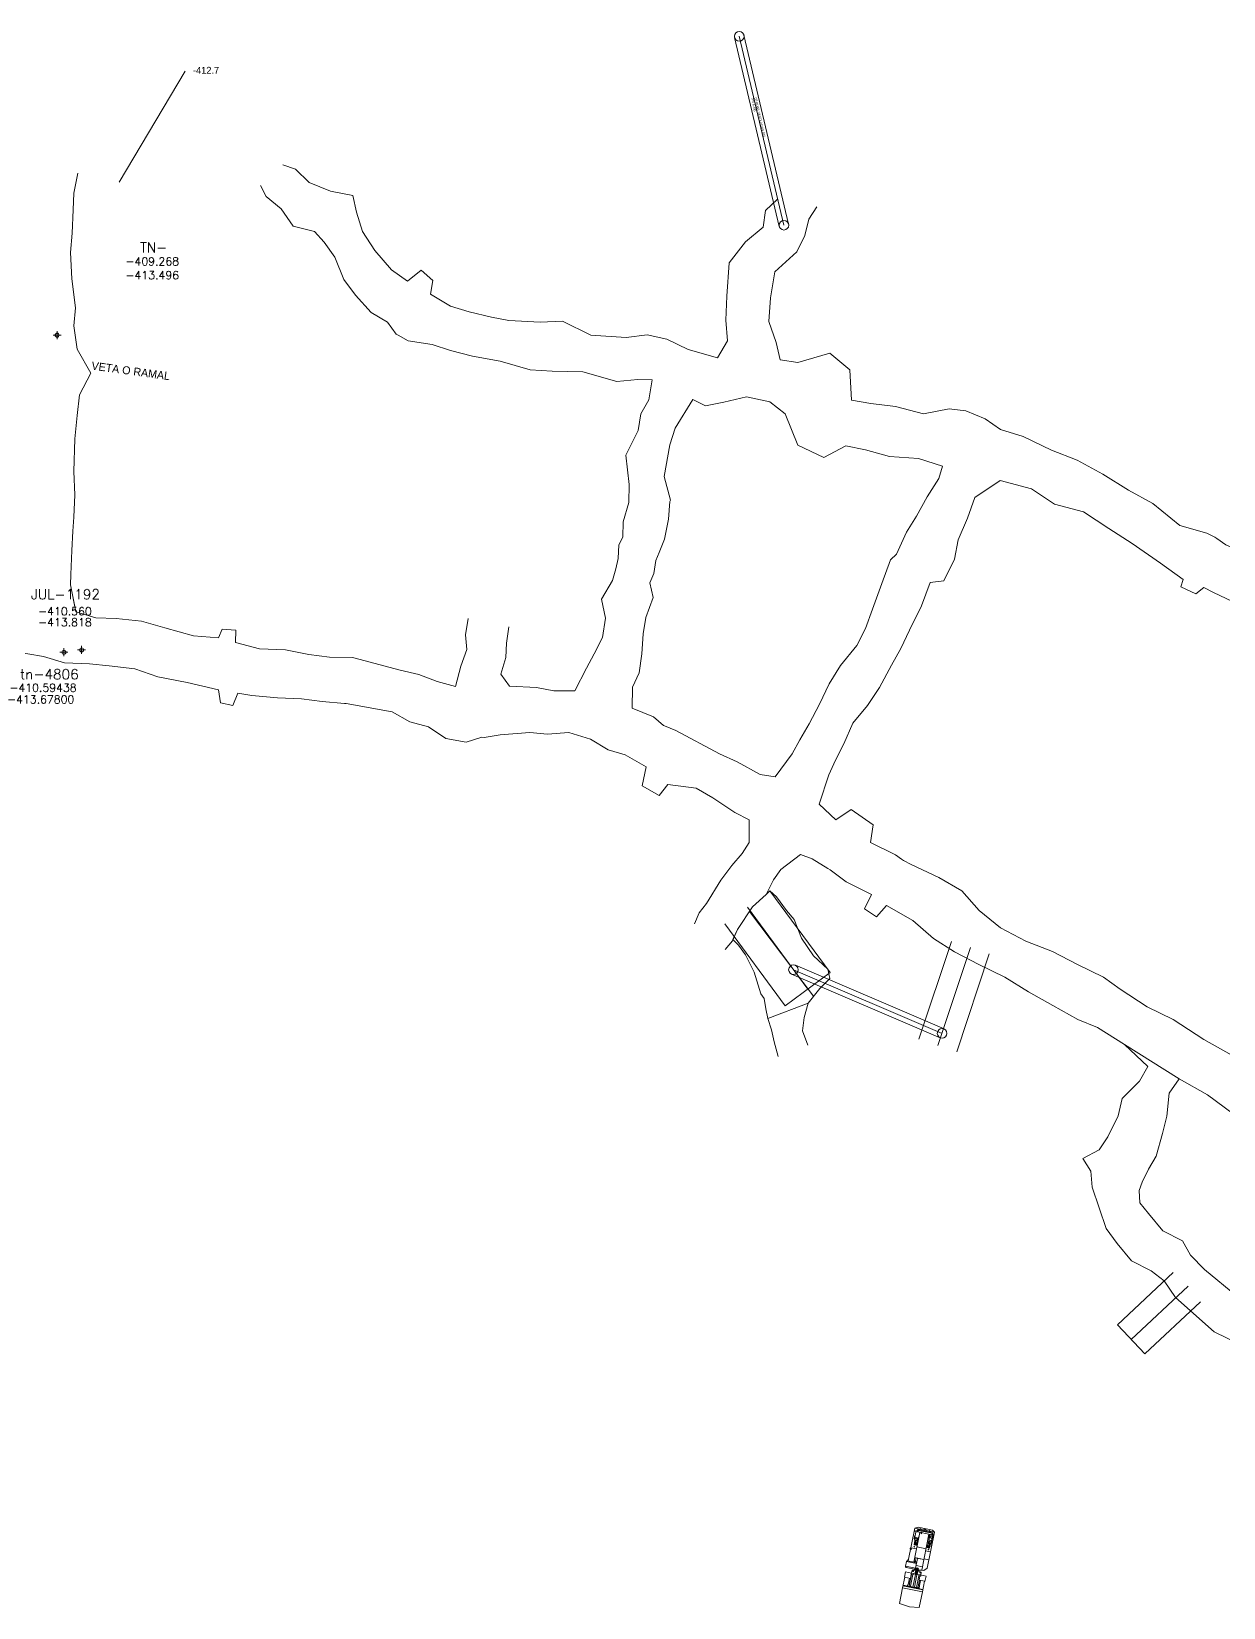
# Model space of a CAD drawing. Extents: x -47776 to 11079, y 0 to 10209.
# Drawn here: x 10465.4 to 10614.3, y 9814.3 to 10011.2 of the extents above; entities that cross this region are included whole.
import ezdxf
from ezdxf.enums import TextEntityAlignment as Align

# ---------------------------------------------------------------- set-up
doc = ezdxf.new("R2010")
doc.units = 0
doc.header["$MEASUREMENT"] = 0
doc.header["$PDMODE"] = 34
doc.header["$PDSIZE"] = 0.5
for name, color, linetype in [('CF-480-7855-EW-SCR', 226, 'Continuous'), ('F-480-7606-W-SCR', 5, 'Continuous'), ('F-480-8194-W-FIC', 4, 'Continuous'), ('Layer 1', 7, 'Continuous'), ('SCOPP-', 5, 'Continuous')]:
    doc.layers.add(name, color=color, linetype=linetype)
doc.styles.add('ROMAND', font='ROMAND.SHX')
doc.styles.add('ROMANS', font='ROMANS.SHX', dxfattribs={"width": 2.5})

# ---------------------------------------------------------------- blocks, each defined once
blk = doc.blocks.new('F2')
at = {"lineweight": 0}
blk.add_point((0, 0), dxfattribs=at)
at = {"lineweight": 0, "style": 'ROMAND'}
for tag, height, p in [('NOMBRE', 1.25, (0.2, 6.62)), ('CIELO', 1, (0.14, 4.62)), ('PISO', 1, (0.14, 3.25))]:
    blk.add_attdef(tag, text='', height=height, dxfattribs=at).set_placement(p, align=Align.CENTER)
at = {"lineweight": 0, "style": 'ROMANS', "flags": 1}
for tag, p in [('LOCALIZACION', (-0.07, -4.93)), ('MINA', (-0.07, -3.26)), ('ESTRUCTURA', (-0.07, -6.62)), ('NIVEL', (-0.07, -8.29)), ('OBRA', (-0.07, -10.12)), ('FECHA', (-0.07, -11.79)), ('ATRAS', (-0.07, -13.48)), ('TOPOGRAFO', (2.67, -15.3))]:
    blk.add_attdef(tag, text='', height=1.25, dxfattribs=at).set_placement(p, align=Align.CENTER)

msp = doc.modelspace()

# ---------------------------------------------------------------- linework, layer by layer
at = {"color": 4, "linetype": 'Continuous', "lineweight": 0, "flags": 128}
msp.add_lwpolyline([(10476.31, 9992.38), (10484.56, 10006.27)], dxfattribs=at)
at = {"color": 6, "linetype": 'Continuous', "lineweight": 0, "elevation": -409.19, "flags": 128}
msp.add_lwpolyline([(10553.01, 9897.76), (10553.7, 9897.04), (10554.58, 9895.83), (10555.66, 9893.65), (10556.52, 9890.94), (10556.93, 9890.37), (10557.14, 9889.07), (10557.38, 9887.88), (10562.43, 9889.81), (10563.87, 9891.64), (10565.12, 9892.86), (10564.88, 9894.05), (10563.07, 9895.71), (10561.58, 9897.93), (10560.66, 9900.23), (10559.7, 9901.38), (10558.47, 9903.08), (10557.65, 9903.85), (10557.17, 9903.38), (10555.47, 9901.82), (10553.6, 9898.98)], close=True, dxfattribs=at)
at = {"color": 3, "linetype": 'Continuous', "lineweight": 0, "flags": 128}
for points in [[(10557.65, 9903.85), (10565.18, 9893.62)], [(10552.01, 9899.7), (10559.54, 9889.47)], [(10580.32, 9897.51), (10576.26, 9885.28)], [(10560.82, 9894.52), (10579.4, 9886.57)], [(10585.06, 9895.94), (10581.01, 9883.71)], [(10560.34, 9893.41), (10578.93, 9885.47)]]:
    msp.add_lwpolyline(points, dxfattribs=at)
at = {"color": 1, "linetype": 'Continuous', "lineweight": 0, "flags": 128}
for points, elevation in [([(10554.83, 9901.77), (10562.36, 9891.55)], -412.85), ([(10582.69, 9896.73), (10578.64, 9884.49)], -450.53), ([(10560.58, 9893.97), (10579.16, 9886.02)], -412.85)]:
    msp.add_lwpolyline(points, dxfattribs=dict(at, elevation=elevation))
at = {"color": 6, "linetype": 'Continuous', "lineweight": 0, "flags": 128}
for points, elevation in [([(10555.09, 9901.25), (10563.1, 9890.65)], -409.19), ([(10608.78, 9880.32), (10601.96, 9884.61)], -411.09)]:
    msp.add_lwpolyline(points, dxfattribs=dict(at, elevation=elevation))
at = {"color": 3, "linetype": 'Continuous', "lineweight": 0, "flags": 128}
for points, elevation in [([(10565.18, 9893.62), (10559.54, 9889.47)], -408.35), ([(10611.44, 9852.47), (10604.5, 9845.95), (10601.08, 9849.59), (10608.03, 9856.12)], -415.01)]:
    msp.add_lwpolyline(points, dxfattribs=dict(at, elevation=elevation))
at = {"color": 1, "linetype": 'Continuous', "lineweight": 0, "flags": 128}
msp.add_lwpolyline([(10602.79, 9847.77), (10609.89, 9854.44)], dxfattribs=at)
at = {"color": 3, "linetype": 'Continuous', "lineweight": 0}
for centre in [(10560.58, 9893.97, -412.85), (10579.16, 9886.02, -412.85)]:
    msp.add_circle(centre, 0.6, dxfattribs=at)
at = {"layer": 'CF-480-7855-EW-SCR', "color": 5, "linetype": 'Continuous', "lineweight": 0}
for points in [[(10471.15, 9993.5, -409.27), (10470.64, 9991.01, -409.47), (10470.56, 9988.92, -409.47), (10470.44, 9986.02, -408.86), (10470.24, 9983.62, -409.06), (10470.4, 9980.32, -408.96), (10470.85, 9976.69, -408.66)], [(10471.15, 9993.5, -412.97), (10470.64, 9991.01, -413.07), (10470.56, 9988.92, -412.97), (10470.44, 9986.02, -413.06), (10470.24, 9983.62, -412.96), (10470.4, 9980.32, -412.96), (10470.85, 9976.69, -413.06)], [(10470.85, 9976.69, -408.66), (10470.67, 9974.42, -408.42), (10471.07, 9971.52, -408.53), (10472.77, 9968.52, -408.13), (10471.37, 9965.82, -407.04), (10471.07, 9963.22, -407.84), (10470.77, 9960.32, -408.84), (10470.67, 9956.22, -409.25), (10470.76, 9953.32, -408.95), (10470.66, 9950.52, -408.95)], [(10470.85, 9976.69, -413.06), (10470.67, 9974.42, -413.12), (10471.07, 9971.52, -413.13), (10472.77, 9968.52, -413.33), (10471.37, 9965.82, -413.24), (10471.07, 9963.22, -413.34), (10470.77, 9960.32, -413.34), (10470.67, 9956.22, -413.35), (10470.76, 9953.32, -413.35), (10470.66, 9950.52, -413.35)], [(10539.64, 9958.28, -410.98), (10540.06, 9954.6, -407.85), (10539.99, 9952.36, -407.33), (10539.31, 9949.94, -407.55), (10539.27, 9948.02, -408.1), (10538.75, 9947.05, -409.1), (10538.69, 9945.35, -409.74), (10538.4, 9944.06, -410.05), (10537.99, 9942.62, -408.88), (10536.58, 9940.29, -409.12), (10537.11, 9937.91, -409.19), (10536.74, 9935.47, -409.3), (10535.68, 9933.43, -409.6), (10534.73, 9931.67, -409.67), (10533.27, 9928.84, -409.61)], [(10539.64, 9958.28, -414.68), (10540.06, 9954.6, -412.95), (10539.99, 9952.36, -413.43), (10539.31, 9949.94, -413.25), (10539.27, 9948.02, -413.4), (10538.75, 9947.05, -413.5), (10538.69, 9945.35, -413.64), (10538.4, 9944.06, -413.75), (10537.99, 9942.62, -413.08), (10536.58, 9940.29, -413.22), (10537.11, 9937.91, -413.39), (10536.74, 9935.47, -413.5), (10535.68, 9933.43, -413.7), (10534.73, 9931.67, -413.67), (10533.27, 9928.84, -413.81)], [(10545.21, 9952.67, -407.83), (10545.14, 9952.48, -407.85), (10544.98, 9950.28, -407.33), (10544.48, 9947.79, -407.55), (10543.79, 9946.13, -408.1), (10543.37, 9945.12, -409.1), (10543.12, 9943.5, -409.74), (10542.63, 9942.3, -410.05), (10543.07, 9940.5, -408.88), (10542.12, 9937.98, -409.12), (10541.82, 9935.95, -409.19), (10541.64, 9933.43, -409.3), (10541.31, 9931.09, -409.6), (10540.45, 9929.29, -409.67), (10540.43, 9926.67, -409.07)], [(10545.21, 9952.67, -412.93), (10545.14, 9952.48, -412.95), (10544.98, 9950.28, -413.43), (10544.48, 9947.79, -413.25), (10543.79, 9946.13, -413.4), (10543.37, 9945.12, -413.5), (10543.12, 9943.5, -413.64), (10542.63, 9942.3, -413.75), (10543.07, 9940.5, -413.08), (10542.12, 9937.98, -413.22), (10541.82, 9935.95, -413.39), (10541.64, 9933.43, -413.5), (10541.31, 9931.09, -413.7), (10540.45, 9929.29, -413.67), (10540.43, 9926.67, -413.67)], [(10470.66, 9950.52, -408.95), (10470.52, 9948.78, -409.23), (10470.42, 9946.38, -409.2), (10470.29, 9943.38, -409.45), (10470.23, 9942.09, -409.43), (10470.91, 9938.71, -409.6)], [(10470.66, 9950.52, -413.35), (10470.52, 9948.78, -413.43), (10470.42, 9946.38, -413.6), (10470.29, 9943.38, -413.55), (10470.23, 9942.09, -413.53), (10470.91, 9938.72, -413.6)], [(10470.9, 9938.71, -409.6), (10473.42, 9937.93, -409.57), (10475.94, 9937.88, -409.62), (10479.12, 9937.53, -409.48), (10482.03, 9936.71, -409.54), (10485.62, 9935.7, -409.62), (10488.72, 9935.46, -409.78), (10489.21, 9936.52, -409.81), (10490.88, 9936.39, -409.81)], [(10470.92, 9938.71, -413.6), (10473.42, 9937.93, -413.57), (10475.94, 9937.88, -413.62), (10479.12, 9937.53, -413.68), (10482.03, 9936.71, -413.64), (10485.62, 9935.7, -413.72), (10488.72, 9935.46, -413.68), (10489.21, 9936.52, -413.61), (10490.88, 9936.39, -413.61)], [(10519.93, 9937.87, -409.34), (10519.62, 9935.83, -409.4), (10519.75, 9933.99, -409.2), (10519.03, 9931.92, -409.08), (10518.37, 9929.37, -409.48)], [(10519.93, 9937.87, -413.54), (10519.62, 9935.83, -413.4), (10519.75, 9933.99, -413.2), (10519.03, 9931.92, -413.08), (10518.37, 9929.37, -413.38)], [(10490.88, 9936.39, -409.81), (10490.88, 9936.39, -409.81), (10490.85, 9934.88, -409.84), (10493.86, 9934.08, -409.43), (10497.09, 9933.95, -409.52), (10500.03, 9933.36, -409.8), (10502.61, 9933.04, -409.6), (10505.44, 9932.97, -409.69), (10505.64, 9932.94, -409.69)], [(10490.88, 9936.39, -413.61), (10490.88, 9936.39, -413.61), (10490.85, 9934.88, -413.74), (10493.86, 9934.08, -413.73), (10497.09, 9933.95, -413.62), (10500.03, 9933.36, -413.5), (10502.61, 9933.04, -413.5), (10505.44, 9932.97, -413.39), (10505.64, 9932.94, -413.39)], [(10525.03, 9936.84, -409.34), (10524.71, 9934.79, -409.4), (10524.65, 9932.99, -409.2), (10524.02, 9930.91, -409.08), (10525.1, 9929.41, -409.16)], [(10525.03, 9936.84, -413.54), (10524.71, 9934.79, -413.4), (10524.65, 9932.99, -413.2), (10524.02, 9930.91, -413.08), (10525.1, 9929.41, -413.46)], [(10456.72, 9934.98, -409.07), (10459.31, 9934.58, -409.19), (10462.93, 9933.76, -408.97), (10466.88, 9933.1, -409.55), (10469.49, 9932.33, -409.6), (10472.61, 9932.19, -409.57), (10475.09, 9931.94, -409.62), (10478.28, 9931.59, -409.48), (10481.16, 9930.57, -409.54), (10484.8, 9929.86, -409.62), (10488.75, 9928.94, -409.78), (10488.98, 9927.34, -409.81), (10490.51, 9927, -409.81)], [(10456.72, 9934.98, -413.37), (10459.31, 9934.58, -413.39), (10462.93, 9933.76, -413.47), (10466.88, 9933.1, -413.55), (10469.49, 9932.33, -413.6), (10472.61, 9932.19, -413.57), (10475.09, 9931.94, -413.62), (10478.28, 9931.59, -413.68), (10481.16, 9930.57, -413.64), (10484.8, 9929.86, -413.72), (10488.75, 9928.94, -413.68), (10488.98, 9927.34, -413.61), (10490.51, 9927, -413.61)], [(10505.64, 9932.94, -409.69), (10511.43, 9931.39, -409.1), (10513.77, 9930.85, -409.39), (10516.05, 9930.01, -409.19), (10518.37, 9929.37, -409.48)], [(10505.64, 9932.94, -413.39), (10511.43, 9931.39, -413.3), (10513.77, 9930.85, -413.39), (10516.05, 9930.01, -413.39), (10518.37, 9929.37, -413.38)], [(10490.51, 9927, -409.81), (10490.51, 9927, -409.81), (10491.15, 9928.55, -409.84), (10492.9, 9928.26, -409.43), (10496.09, 9927.93, -409.52), (10499.11, 9927.84, -409.8), (10501.69, 9927.51, -409.6), (10504.49, 9927.25, -409.69), (10504.69, 9927.22, -409.69)], [(10490.51, 9927, -413.61), (10490.51, 9927, -413.61), (10491.15, 9928.55, -413.74), (10492.9, 9928.26, -413.73), (10496.09, 9927.93, -413.62), (10499.11, 9927.84, -413.5), (10501.69, 9927.51, -413.5), (10504.49, 9927.25, -413.39), (10504.69, 9927.22, -413.39)], [(10525.1, 9929.41, -409.16), (10528.48, 9929.25, -409.37), (10530.65, 9928.83, -410), (10533.27, 9928.84, -409.61)], [(10525.1, 9929.41, -413.46), (10528.48, 9929.25, -414.07), (10530.65, 9928.83, -414), (10533.27, 9928.84, -413.81)], [(10504.69, 9927.22, -409.69), (10510.44, 9926.19, -409.1), (10512.65, 9924.95, -409.39), (10514.97, 9924.31, -409.19), (10517.14, 9922.88, -409.48), (10519.7, 9922.4, -408.77), (10521.65, 9923.04, -408.96), (10521.95, 9922.99, -408.96), (10523.94, 9923.32, -409.16)], [(10504.69, 9927.22, -413.39), (10510.44, 9926.19, -413.3), (10512.65, 9924.95, -413.39), (10514.97, 9924.31, -413.39), (10517.14, 9922.88, -413.38), (10519.7, 9922.4, -413.47), (10521.65, 9923.04, -413.36), (10521.95, 9922.99, -413.36), (10523.94, 9923.32, -413.46)], [(10540.43, 9926.67, -409.07), (10543.1, 9925.57, -409.67), (10544.35, 9924.48, -409.53), (10544.45, 9924.46, -409.52), (10545.87, 9923.85, -409.98)], [(10540.43, 9926.67, -413.67), (10543.1, 9925.57, -413.57), (10544.35, 9924.48, -413.53), (10544.45, 9924.46, -413.52), (10545.87, 9923.85, -413.48)], [(10523.94, 9923.32, -409.16), (10527.65, 9923.61, -409.37), (10529.84, 9923.39, -410), (10532.5, 9923.6, -409.61), (10535.21, 9922.8, -409.62), (10537.44, 9921.46, -409.54), (10539.57, 9920.84, -409.07), (10542.17, 9919.34, -409.67), (10541.69, 9916.96, -409.53), (10543.82, 9915.76, -409.52), (10544.88, 9917.12, -409.98)], [(10523.94, 9923.32, -413.46), (10527.65, 9923.61, -414.07), (10529.84, 9923.39, -414), (10532.5, 9923.6, -413.81), (10535.21, 9922.8, -413.72), (10537.44, 9921.46, -413.64), (10539.57, 9920.84, -413.67), (10542.17, 9919.34, -413.57), (10541.69, 9916.96, -413.53), (10543.82, 9915.76, -413.52), (10544.88, 9917.12, -413.48)], [(10545.87, 9923.85, -409.98), (10551.32, 9920.95, -409.38), (10553.54, 9919.95, -409.42), (10556.44, 9918.36, -409.33), (10558.29, 9918.09, -409.01)], [(10545.87, 9923.85, -413.48), (10551.32, 9920.95, -413.78), (10553.54, 9919.95, -413.42), (10556.44, 9918.36, -413.33), (10558.29, 9918.09, -413.71)], [(10544.88, 9917.12, -409.98), (10548.42, 9916.64, -409.38), (10550.52, 9915.46, -409.42), (10553.26, 9913.62, -409.33), (10555.03, 9912.7, -409.01)], [(10544.88, 9917.12, -413.48), (10548.42, 9916.64, -413.78), (10550.52, 9915.46, -413.42), (10553.26, 9913.62, -413.33), (10555.03, 9912.7, -413.71)], [(10563.8, 9914.65, -409.01), (10565.88, 9912.69, -409.34), (10567.78, 9913.99, -409.55), (10570.55, 9912.06, -409.56), (10570.21, 9909.89, -409.67)], [(10563.8, 9914.65, -413.71), (10565.88, 9912.69, -413.64), (10567.78, 9913.99, -413.75), (10570.55, 9912.06, -413.76), (10570.21, 9909.89, -413.77)], [(10548.21, 9899.71, -409.72), (10548.82, 9901.06, -409.87), (10549.7, 9902.26, -409.74), (10551.49, 9905.17, -409.7), (10552.89, 9906.98, -409.25), (10554.17, 9908.5, -409.77), (10555.04, 9909.85, -408.44), (10555.03, 9912.7, -409.01)], [(10548.21, 9899.71, -413.92), (10548.82, 9901.06, -414.07), (10549.7, 9902.26, -413.24), (10551.49, 9905.17, -414.1), (10552.89, 9906.98, -413.85), (10554.17, 9908.5, -413.87), (10555.04, 9909.85, -413.94), (10555.03, 9912.7, -413.71)], [(10552.03, 9896.49, -409.72), (10552.95, 9897.58, -409.87), (10553.6, 9898.98, -409.74), (10555.47, 9901.82, -409.7), (10557.17, 9903.38, -409.25), (10558.07, 9905.22, -409.77), (10559.02, 9906.5, -408.44), (10561.47, 9908.37, -408.93)], [(10552.03, 9896.49, -413.92), (10552.95, 9897.58, -414.07), (10553.6, 9898.98, -413.24), (10555.47, 9901.82, -414.1), (10557.17, 9903.38, -413.85), (10558.07, 9905.22, -413.87), (10559.02, 9906.5, -413.94), (10561.47, 9908.37, -413.68)], [(10561.47, 9908.37, -408.93), (10562.93, 9907.81, -409.34), (10564.89, 9906.62, -409.55), (10565.15, 9906.47, -409.56), (10567.19, 9904.94, -409.67)], [(10561.47, 9908.37, -413.68), (10562.93, 9907.81, -413.64), (10564.89, 9906.62, -413.75), (10565.15, 9906.47, -413.76), (10567.19, 9904.94, -413.77)], [(10570.21, 9909.89, -409.67), (10573.35, 9908.33, -409.42), (10574.07, 9907.77, -409.1), (10574.32, 9907.62, -409.1), (10575.31, 9907.13, -408.18), (10578.77, 9905.49, -408.73)], [(10570.21, 9909.89, -413.77), (10573.35, 9908.33, -413.72), (10574.07, 9907.77, -413.7), (10574.32, 9907.62, -413.7), (10575.31, 9907.13, -413.68), (10578.77, 9905.49, -413.83)], [(10567.19, 9904.94, -409.67), (10570.33, 9903.38, -409.42), (10569.48, 9901.59, -409.1), (10570.95, 9900.59, -409.1), (10572.19, 9902.01, -408.18), (10575.48, 9900.11, -408.73)], [(10567.19, 9904.94, -413.77), (10570.33, 9903.38, -413.72), (10569.48, 9901.59, -413.7), (10570.95, 9900.59, -413.7), (10572.19, 9902.01, -413.68), (10575.48, 9900.11, -413.83)], [(10578.77, 9905.49, -408.73), (10581.62, 9903.81, -408.84), (10583.77, 9901.36, -409.48), (10586.44, 9899.2, -409.13), (10589.64, 9897.53, -409.28), (10592.95, 9896.26, -409.23), (10596.06, 9894.64, -408.98), (10599.31, 9893.06, -409.13)], [(10578.77, 9905.49, -413.83), (10581.62, 9903.81, -413.44), (10583.77, 9901.36, -413.38), (10586.44, 9899.2, -413.23), (10589.64, 9897.53, -413.28), (10592.95, 9896.26, -413.33), (10596.06, 9894.64, -413.48), (10599.31, 9893.06, -413.53)], [(10563.07, 9895.71, -407.72), (10563.07, 9895.71, -407.72), (10563.07, 9895.71, -407.72), (10561.58, 9897.93, -408.37), (10560.66, 9900.23, -408.68), (10559.7, 9901.38, -409.15), (10558.47, 9903.08, -409.24)], [(10563.07, 9895.71, -413.42), (10563.07, 9895.71, -413.42), (10563.07, 9895.71, -413.42), (10561.58, 9897.93, -413.57), (10560.66, 9900.23, -413.58), (10559.7, 9901.38, -413.55), (10558.47, 9903.08, -413.74)], [(10575.48, 9900.11, -408.73), (10578.09, 9897.88, -408.84), (10580.71, 9896.21, -409.48), (10583.73, 9894.64, -409.13), (10586.98, 9893.06, -409.28), (10589.94, 9891.19, -409.23), (10593, 9889.48, -408.98), (10596.14, 9887.73, -409.13)], [(10575.48, 9900.11, -413.83), (10578.09, 9897.88, -413.44), (10580.71, 9896.21, -413.38), (10583.73, 9894.64, -413.23), (10586.98, 9893.06, -413.28), (10589.94, 9891.19, -413.33), (10593, 9889.48, -413.48), (10596.14, 9887.73, -413.53)], [(10557.14, 9889.07, -413.08), (10556.93, 9890.37, -413.42), (10556.52, 9890.94, -413.45), (10555.66, 9893.65, -413.57), (10554.58, 9895.83, -413.58), (10553.7, 9897.04, -413.55), (10553.01, 9897.76, -413.64)], [(10556.93, 9890.37, -407.62), (10556.93, 9890.37, -407.62), (10556.52, 9890.94, -407.65), (10555.66, 9893.65, -408.37), (10554.58, 9895.83, -408.68), (10553.7, 9897.04, -409.15), (10553.01, 9897.76, -409.19)], [(10562.39, 9884.56, -409.93), (10561.72, 9886.33, -409.94), (10561.93, 9888.01, -410.23), (10562.43, 9889.81, -409.71), (10563.87, 9891.64, -408.28), (10565.12, 9892.86, -408.12), (10564.88, 9894.05, -408.19), (10563.07, 9895.71, -407.72)], [(10562.39, 9884.56, -414.03), (10561.72, 9886.33, -413.94), (10561.93, 9888.01, -414.03), (10562.43, 9889.81, -413.61), (10563.87, 9891.64, -413.08), (10565.12, 9892.86, -412.92), (10564.88, 9894.05, -412.79), (10563.07, 9895.71, -413.42)], [(10599.31, 9893.06, -409.13), (10601.43, 9891.56, -409.9), (10604.77, 9889.34, -410), (10608.02, 9887.76, -409.8), (10611.87, 9885.24, -410), (10615.27, 9883.33, -410.11), (10618.66, 9881.2, -410.51), (10621.51, 9879.15, -410.51), (10623.29, 9878.22, -410.61), (10623.54, 9878.07, -410.61), (10623.54, 9878.07, -410.61)], [(10599.31, 9893.06, -413.53), (10601.43, 9891.56, -413.9), (10604.77, 9889.34, -414.1), (10608.02, 9887.76, -414.1), (10611.87, 9885.24, -414.1), (10615.27, 9883.33, -414.01), (10618.66, 9881.2, -414.11), (10621.51, 9879.15, -414.21), (10623.29, 9878.22, -414.21), (10623.54, 9878.07, -414.21), (10623.54, 9878.07, -414.21)], [(10558.66, 9883.13, -409.93), (10558.17, 9884.98, -409.94), (10557.82, 9886.45, -410.23), (10557.38, 9887.88, -409.71), (10557.14, 9889.07, -408.28), (10556.93, 9890.37, -407.62), (10556.93, 9890.37, -407.62), (10556.93, 9890.37, -407.62)], [(10558.66, 9883.13, -414.03), (10558.17, 9884.98, -413.94), (10557.82, 9886.45, -414.03), (10557.38, 9887.88, -413.61), (10557.14, 9889.07, -413.08), (10557.14, 9889.07, -413.08), (10557.14, 9889.07, -413.08), (10557.14, 9889.07, -413.08)], [(10596.14, 9887.73, -409.13), (10598.57, 9886.74, -409.9), (10601.96, 9884.61, -410), (10604.88, 9881.87, -411.09)], [(10596.14, 9887.73, -413.53), (10598.57, 9886.74, -413.9), (10601.96, 9884.61, -414.1), (10604.88, 9881.87, -414.79)], [(10604.88, 9881.87, -411.09), (10603.82, 9880.03, -410.76), (10601.67, 9877.87, -410.32), (10601.14, 9875.72, -410.49), (10599.88, 9873.1, -410.65), (10598.8, 9871.48, -410.92), (10596.74, 9870.37, -411), (10597.73, 9868.79, -410.98), (10597.9, 9866.78, -410.76), (10599.67, 9861.62, -410.85)], [(10604.88, 9881.87, -414.79), (10603.82, 9880.03, -415.06), (10601.67, 9877.87, -414.92), (10601.14, 9875.72, -414.99), (10599.88, 9873.1, -415.05), (10598.8, 9871.48, -414.92), (10596.74, 9870.37, -415), (10597.73, 9868.79, -414.98), (10597.9, 9866.78, -414.96), (10599.67, 9861.62, -414.85)], [(10608.78, 9880.32, -411.09), (10607.54, 9878.55, -410.76), (10607.25, 9875.65, -410.32), (10606.71, 9873.5, -410.49), (10605.92, 9870.69, -410.65), (10604.93, 9869.04, -410.92), (10604.17, 9867.41, -411), (10603.77, 9866.38, -410.98), (10603.88, 9864.82, -410.76), (10603.88, 9864.82, -410.76)], [(10608.78, 9880.32, -414.79), (10607.54, 9878.55, -415.06), (10607.25, 9875.65, -414.92), (10606.71, 9873.5, -414.99), (10605.92, 9870.69, -415.05), (10604.93, 9869.04, -414.92), (10604.17, 9867.41, -415), (10603.77, 9866.38, -414.98), (10603.88, 9864.82, -414.96), (10603.88, 9864.82, -414.96)], [(10608.78, 9880.32, -411.09), (10612.31, 9878.34, -410.11), (10615.54, 9875.96, -410.51), (10618.5, 9874.08, -410.51), (10617.96, 9872.67, -410.61), (10620.16, 9871.16, -410.61), (10621.27, 9872.09, -410.41)], [(10608.78, 9880.32, -414.79), (10612.31, 9878.34, -414.01), (10615.54, 9875.96, -414.11), (10618.5, 9874.08, -414.21), (10617.96, 9872.67, -414.21), (10620.17, 9871.16, -414.21), (10621.27, 9872.09, -414.31)], [(10603.88, 9864.82, -410.76), (10604.94, 9863.49, -410.97), (10606.73, 9861.34, -410.98), (10609.18, 9860.09, -411.09), (10610.2, 9858.3, -411.12), (10611.93, 9856.49, -411.13)], [(10603.88, 9864.82, -414.96), (10604.94, 9863.49, -414.77), (10606.73, 9861.34, -414.78), (10609.18, 9860.09, -414.79), (10610.2, 9858.3, -414.72), (10611.93, 9856.49, -414.73)], [(10599.67, 9861.62, -410.85), (10601.04, 9859.75, -410.97), (10602.84, 9857.6, -410.98), (10605.29, 9856.35, -411.09), (10606.89, 9855.11, -411.12), (10608.33, 9853.03, -411.13)], [(10599.67, 9861.62, -414.85), (10601.04, 9859.75, -414.77), (10602.84, 9857.6, -414.78), (10605.29, 9856.35, -414.79), (10606.89, 9855.11, -414.72), (10608.33, 9853.03, -414.73)], [(10611.93, 9856.49, -411.13), (10616.01, 9853.17, -410.88), (10621.11, 9851.02, -411.21), (10623.78, 9849.85, -411.14), (10626.48, 9848.78, -410.97), (10629.27, 9847.99, -410.89), (10632.57, 9848.01, -410.59)], [(10611.93, 9856.49, -414.73), (10616.01, 9853.17, -415.28), (10621.11, 9851.02, -415.21), (10623.78, 9849.85, -415.14), (10626.48, 9848.78, -415.27), (10629.27, 9847.99, -415.09), (10632.57, 9848.01, -413.89)], [(10608.33, 9853.03, -411.13), (10613.16, 9848.71, -410.88), (10619.4, 9845.68, -411.21), (10622.1, 9844.61, -411.14), (10624.87, 9843.73, -410.97), (10627.54, 9842.56, -410.89), (10631.76, 9840.58, -409.75)], [(10608.33, 9853.03, -414.73), (10613.16, 9848.71, -415.28), (10619.4, 9845.68, -415.21), (10622.1, 9844.61, -415.14), (10624.87, 9843.73, -415.27), (10627.54, 9842.56, -415.09), (10631.76, 9840.58, -414.15)]]:
    msp.add_polyline3d(points, dxfattribs=at)
at = {"layer": 'F-480-7606-W-SCR', "color": 5, "linetype": 'Continuous', "lineweight": 0, "flags": 128}
for points in [[(10559.98, 9987.15), (10554.39, 10010.75)], [(10558.81, 9986.87), (10553.23, 10010.48)], [(10559.39, 9987.01), (10553.81, 10010.62)]]:
    msp.add_lwpolyline(points, dxfattribs=at)
at = {"layer": 'F-480-7606-W-SCR', "color": 5, "linetype": 'Continuous', "lineweight": 0}
for points in [[(10496.76, 9994.56, -409.26), (10498.36, 9994.01, -409.51), (10500.07, 9992.33, -409.3), (10502.72, 9991.25, -409.8), (10505.54, 9990.72, -409.79), (10505.96, 9988.66, -409.65), (10506.72, 9986.23, -409.64), (10508.27, 9983.84, -410.64)], [(10496.76, 9994.56, -413.66), (10498.36, 9994.01, -413.81), (10500.07, 9992.33, -413.9), (10502.72, 9991.25, -414.1), (10505.54, 9990.72, -414.19), (10505.96, 9988.66, -414.35), (10506.72, 9986.23, -414.24), (10508.27, 9983.84, -414.34)], [(10493.98, 9991.97, -409.26), (10494.71, 9990.6, -409.51), (10496.57, 9989.05, -409.3), (10498.05, 9986.88, -409.8), (10500.71, 9986.22, -409.79), (10501.94, 9984.91, -409.65), (10503.29, 9983.02, -409.64), (10504.39, 9980.23, -410.64)], [(10493.98, 9991.97, -413.66), (10494.71, 9990.6, -413.81), (10496.57, 9989.05, -413.9), (10498.05, 9986.88, -414.1), (10500.71, 9986.22, -414.19), (10501.94, 9984.91, -414.35), (10503.29, 9983.02, -414.24), (10504.39, 9980.23, -414.34)], [(10558.6, 9990.26, -409.2), (10557.1, 9988.83, -409.03), (10556.8, 9986.76, -408.79), (10554.61, 9984.95, -409.46), (10552.56, 9982.3, -409.69)], [(10558.6, 9990.26, -412.3), (10557.1, 9988.83, -412.43), (10556.8, 9986.76, -412.59), (10554.61, 9984.95, -412.86), (10552.56, 9982.3, -413.09)], [(10563.51, 9989.3, -409.2), (10562.5, 9987.77, -409.03), (10562, 9985.74, -408.79), (10560.99, 9983.7, -409.46), (10558.25, 9981.19, -409.69)], [(10563.51, 9989.3, -412.3), (10562.5, 9987.77, -412.43), (10562, 9985.74, -412.59), (10560.99, 9983.7, -412.86), (10558.25, 9981.19, -413.09)], [(10508.27, 9983.84, -410.64), (10508.27, 9983.84, -410.64), (10508.27, 9983.84, -410.64), (10510.35, 9981.42, -410.38), (10512.34, 9980.02, -410.63), (10514.08, 9981.38, -410.56), (10515.51, 9980.12, -410.57), (10515.23, 9978.41, -410.8), (10517.71, 9976.88, -409.86), (10520.05, 9976.2, -410.01), (10522.83, 9975.53, -410.57)], [(10508.27, 9983.84, -414.34), (10508.27, 9983.84, -414.34), (10508.27, 9983.84, -414.34), (10510.35, 9981.42, -414.18), (10512.34, 9980.02, -414.33), (10514.08, 9981.38, -414.36), (10515.51, 9980.12, -414.37), (10515.23, 9978.41, -414.3), (10517.71, 9976.88, -414.36), (10520.05, 9976.2, -414.31), (10522.83, 9975.53, -414.47)], [(10552.56, 9982.3, -409.69), (10552.24, 9978.14, -409.64), (10552.13, 9975.16, -409.65), (10552.33, 9972.56, -410.22), (10552.33, 9972.56, -410.22), (10551.07, 9970.45, -410.79)], [(10552.56, 9982.3, -413.09), (10552.24, 9978.14, -413.84), (10552.13, 9975.16, -414.15), (10552.33, 9972.56, -414.52), (10552.33, 9972.56, -414.52), (10551.07, 9970.45, -414.79)], [(10558.25, 9981.19, -409.69), (10557.73, 9977.94, -409.64), (10557.52, 9974.96, -409.65), (10558.43, 9972.34, -410.22), (10558.43, 9972.34, -410.22), (10558.93, 9970.19, -410.39)], [(10558.25, 9981.19, -413.09), (10557.73, 9977.94, -413.84), (10557.52, 9974.96, -414.15), (10558.43, 9972.34, -414.52), (10558.93, 9970.19, -415.09), (10558.93, 9970.19, -415.09)], [(10504.39, 9980.23, -410.64), (10504.39, 9980.23, -410.64), (10505.84, 9978.26, -410.62), (10507.8, 9976.1, -410.38), (10509.87, 9974.88, -410.63), (10510.93, 9973.38, -410.56), (10511.2, 9973.25, -410.57), (10512.42, 9972.55, -410.8), (10515.42, 9972.1, -409.86), (10517.71, 9971.34, -410.01), (10520.49, 9970.66, -410.57)], [(10504.39, 9980.23, -414.34), (10504.39, 9980.23, -414.34), (10505.84, 9978.26, -414.22), (10507.8, 9976.1, -414.18), (10509.87, 9974.88, -414.33), (10510.93, 9973.38, -414.36), (10511.2, 9973.25, -414.37), (10512.42, 9972.55, -414.3), (10515.42, 9972.1, -414.36), (10517.71, 9971.34, -414.31), (10520.49, 9970.66, -414.47)], [(10522.83, 9975.53, -414.47), (10525.01, 9975.11, -414.71), (10528.95, 9974.9, -414.87), (10531.73, 9975.03, -414.94), (10535.25, 9973.27, -414.7), (10539.68, 9972.96, -414.36), (10542.31, 9973.33, -414.33)], [(10522.83, 9975.53, -410.57), (10525.01, 9975.11, -411.01), (10528.95, 9974.9, -410.77), (10531.73, 9975.03, -410.94), (10535.25, 9973.27, -410.7), (10539.68, 9972.96, -410.66), (10542.31, 9973.33, -410.33)], [(10542.31, 9973.33, -410.33), (10544.77, 9972.76, -410.32), (10547.44, 9971.47, -410.29), (10551.07, 9970.45, -410.79)], [(10542.31, 9973.33, -414.33), (10544.77, 9972.76, -414.72), (10547.44, 9971.47, -415.69), (10551.07, 9970.45, -414.79)], [(10520.49, 9970.66, -414.47), (10523.94, 9970.02, -414.71), (10527.7, 9968.93, -414.87), (10530.42, 9968.77, -414.94), (10534.28, 9968.67, -414.7), (10538.53, 9967.48, -414.36), (10541.14, 9967.75, -414.33)], [(10520.49, 9970.66, -410.57), (10523.94, 9970.02, -411.01), (10527.7, 9968.93, -410.77), (10530.42, 9968.77, -410.94), (10534.28, 9968.67, -410.7), (10538.53, 9967.48, -410.66), (10541.14, 9967.75, -410.33)], [(10558.93, 9970.19, -410.39), (10561.11, 9969.87, -410.72), (10565.12, 9971, -411.08), (10567.61, 9968.92, -411.08), (10567.83, 9965.15, -410.89)], [(10558.93, 9970.19, -415.09), (10561.11, 9969.87, -415.12), (10565.12, 9971, -415.08), (10567.61, 9968.92, -415.08), (10567.83, 9965.15, -415.29)], [(10539.64, 9958.28, -410.98), (10541.17, 9961.34, -410.01), (10541.53, 9963.44, -410.08), (10542.52, 9965.18, -410.34), (10542.93, 9967.68, -410.32)], [(10539.64, 9958.28, -414.68), (10541.17, 9961.34, -414.51), (10541.53, 9963.44, -414.58), (10542.52, 9965.18, -414.54), (10542.93, 9967.68, -414.72)], [(10541.14, 9967.75, -410.33), (10542.93, 9967.68, -410.32)], [(10541.14, 9967.75, -414.33), (10542.93, 9967.68, -414.72)], [(10549.61, 9964.42, -410.79), (10551.88, 9964.9, -410.72), (10554.72, 9965.55, -411.05), (10557.65, 9964.94, -410.39), (10559.56, 9963.45, -410.72), (10561.15, 9959.52, -411.08), (10564.38, 9958, -411.08), (10567.11, 9959.45, -410.89)], [(10549.61, 9964.42, -414.79), (10551.88, 9964.9, -414.92), (10554.72, 9965.55, -415.05), (10557.65, 9964.94, -415.09), (10559.56, 9963.45, -415.12), (10561.15, 9959.52, -415.08), (10564.38, 9958, -415.08), (10567.11, 9959.45, -415.29)], [(10545.21, 9952.67, -407.83), (10544.44, 9955.61, -410.01), (10545.14, 9959.56, -410.08), (10545.78, 9961.66, -410.34), (10548.02, 9965.24, -409.97)], [(10545.21, 9952.67, -412.93), (10544.44, 9955.61, -414.51), (10545.14, 9959.56, -414.58), (10545.78, 9961.66, -414.54), (10548.02, 9965.24, -414.37)], [(10548.02, 9965.24, -409.97), (10549.61, 9964.42, -410.79)], [(10548.02, 9965.24, -414.37), (10549.61, 9964.42, -414.79)], [(10567.83, 9965.15, -410.89), (10570.25, 9964.72, -411.44), (10573.33, 9964.35, -411.68), (10576.84, 9963.43, -411.11), (10580.04, 9964.06, -410.75), (10582.12, 9963.82, -410.91)], [(10567.83, 9965.15, -415.29), (10570.25, 9964.72, -415.54), (10573.33, 9964.35, -415.68), (10576.84, 9963.43, -415.31), (10580.04, 9964.06, -415.35), (10582.12, 9963.82, -415.31)], [(10582.12, 9963.82, -410.91), (10584.53, 9962.82, -410.84), (10586.44, 9961.49, -411.83), (10589.27, 9960.6, -410.43), (10592.81, 9958.88, -411.62), (10596.05, 9957.66, -411.21), (10599.26, 9955.89, -412.51), (10602.46, 9953.9, -411.8), (10605.49, 9952.23, -411.89), (10608.88, 9949.47, -411.68), (10612.26, 9948.51, -411.38), (10613.23, 9948.01, -411.48), (10613.5, 9947.87, -411.47), (10614.6, 9947.08, -411.87), (10615.88, 9946.53, -411.17), (10618.66, 9944.31, -411.06), (10621.79, 9942.92, -411.66), (10624.74, 9941.73, -411.95), (10626.32, 9943.35, -411.55), (10628.49, 9942.32, -411.55), (10628.19, 9940.29, -411.54)], [(10582.12, 9963.82, -415.31), (10584.53, 9962.82, -415.74), (10586.44, 9961.49, -415.73), (10589.27, 9960.6, -415.53), (10592.81, 9958.88, -415.42), (10596.05, 9957.66, -415.61), (10599.26, 9955.89, -415.71), (10602.46, 9953.9, -415.8), (10605.49, 9952.23, -415.99), (10608.88, 9949.47, -415.98), (10612.26, 9948.51, -416.18), (10613.23, 9948.01, -416.18), (10613.5, 9947.87, -416.17), (10614.6, 9947.08, -416.07), (10615.88, 9946.53, -415.97), (10618.66, 9944.31, -415.96), (10621.79, 9942.92, -416.06), (10624.74, 9941.73, -416.05), (10626.32, 9943.35, -416.05), (10628.49, 9942.32, -416.05), (10628.19, 9940.29, -416.04)], [(10567.11, 9959.45, -415.29), (10569.57, 9958.96, -415.54), (10572.59, 9958.1, -415.68), (10576.19, 9957.87, -415.31), (10579.19, 9956.91, -415.35)], [(10567.11, 9959.45, -410.89), (10569.57, 9958.96, -411.44), (10572.59, 9958.1, -411.68), (10576.19, 9957.87, -411.11), (10579.19, 9956.91, -410.75)], [(10575.94, 9950.67, -410.12), (10575.94, 9950.67, -410.12), (10575.94, 9950.67, -410.12), (10577.3, 9953.07, -409.56), (10578.73, 9955.36, -410.71), (10579.19, 9956.91, -410.75)], [(10575.94, 9950.67, -414.62), (10575.94, 9950.67, -414.62), (10575.94, 9950.67, -414.62), (10577.3, 9953.07, -415.06), (10578.73, 9955.36, -415.21), (10579.19, 9956.91, -415.35)], [(10581.16, 9947.71, -410.12), (10581.16, 9947.71, -410.12), (10581.16, 9947.71, -410.12), (10582.34, 9950.41, -409.56), (10583.25, 9952.99, -410.71), (10586.43, 9955.09, -410.43)], [(10581.16, 9947.71, -414.62), (10581.16, 9947.71, -414.62), (10581.16, 9947.71, -414.62), (10582.34, 9950.41, -415.06), (10583.25, 9952.99, -415.21), (10586.43, 9955.09, -415.53)], [(10586.43, 9955.09, -415.53), (10590.33, 9954.08, -415.42), (10593.2, 9952.15, -415.61), (10596.83, 9951.18, -415.71), (10599.98, 9949.1, -415.8), (10602.92, 9947.25, -415.99), (10606.45, 9944.76, -415.98), (10609.28, 9942.73, -416.18), (10609, 9941.8, -416.18), (10610.87, 9940.96, -416.17), (10611.85, 9941.75, -416.07), (10613.08, 9941.11, -415.97), (10616.23, 9939.6, -415.96), (10618.9, 9937.32, -416.06), (10621.39, 9935.25, -416.05), (10622.76, 9934.54, -416.05), (10623.03, 9934.4, -416.05), (10625.12, 9934.34, -416.04)], [(10586.43, 9955.09, -410.43), (10590.33, 9954.08, -411.62), (10593.2, 9952.15, -411.21), (10596.83, 9951.18, -412.51), (10599.98, 9949.1, -411.8), (10602.92, 9947.25, -411.89), (10606.45, 9944.76, -411.68), (10609.28, 9942.73, -411.38), (10609, 9941.8, -411.48), (10610.87, 9940.96, -411.47), (10611.85, 9941.75, -411.87), (10613.08, 9941.11, -411.17), (10616.23, 9939.6, -411.06), (10618.9, 9937.32, -411.66), (10621.39, 9935.25, -411.95), (10622.76, 9934.54, -411.55), (10623.03, 9934.4, -411.55), (10625.12, 9934.34, -411.54)], [(10568.49, 9934.48, -410.78), (10569.58, 9936.62, -410.74), (10570.48, 9939.01, -409.8), (10571.62, 9942.25, -409.18), (10572.71, 9945.19, -410.06), (10573.47, 9945.91, -409.99), (10574.69, 9948.67, -410.16), (10575.94, 9950.67, -410.12)], [(10568.49, 9934.48, -414.58), (10569.58, 9936.62, -414.64), (10570.48, 9939.01, -414.5), (10571.62, 9942.25, -414.68), (10572.71, 9945.19, -414.56), (10573.47, 9945.91, -414.69), (10574.69, 9948.67, -414.56), (10575.94, 9950.67, -414.62)], [(10572.84, 9932.02, -410.78), (10574.02, 9934.11, -410.74), (10575.09, 9936.4, -409.8), (10576.58, 9939.44, -409.18), (10577.67, 9942.38, -410.06), (10579.38, 9942.56, -409.99), (10580.69, 9945.27, -410.16), (10581.16, 9947.71, -410.12)], [(10572.84, 9932.02, -414.58), (10574.02, 9934.11, -414.64), (10575.09, 9936.4, -414.5), (10576.58, 9939.44, -414.68), (10577.67, 9942.38, -414.56), (10579.38, 9942.56, -414.69), (10580.69, 9945.27, -414.56), (10581.16, 9947.71, -414.62)], [(10568.49, 9934.48, -414.58), (10566.48, 9931.99, -413.91), (10565.05, 9929.7, -413.72), (10563.84, 9927.17, -413.73), (10562.54, 9924.69, -413.63), (10561.4, 9922.69, -413.66), (10560.41, 9920.96, -413.99), (10558.29, 9918.09, -413.71)], [(10568.49, 9934.48, -410.78), (10566.48, 9931.99, -410.51), (10565.05, 9929.7, -409.32), (10563.84, 9927.17, -409.83), (10562.54, 9924.69, -410.13), (10561.4, 9922.69, -409.86), (10560.41, 9920.96, -409.59), (10558.29, 9918.09, -409.01)], [(10572.84, 9932.02, -414.58), (10571.34, 9929.22, -413.91), (10569.83, 9926.97, -413.72), (10568.01, 9924.79, -413.73), (10566.88, 9922.21, -413.63), (10565.83, 9920.17, -413.66), (10565.01, 9918.33, -413.99), (10563.8, 9914.65, -413.71)], [(10572.84, 9932.02, -410.78), (10571.34, 9929.22, -410.51), (10569.83, 9926.97, -409.32), (10568.01, 9924.79, -409.83), (10566.88, 9922.21, -410.13), (10565.83, 9920.17, -409.86), (10565.01, 9918.33, -409.59), (10563.8, 9914.65, -409.01)]]:
    msp.add_polyline3d(points, dxfattribs=at)
for centre in [(10553.81, 10010.62), (10559.39, 9987.01)]:
    msp.add_circle(centre, 0.6, dxfattribs=at)
at = {"layer": 'SCOPP-', "color": 1, "linetype": 'Continuous', "lineweight": 0, "flags": 128}
for points in [[(10575.75, 9824.2), (10574.91, 9820.1)], [(10576.38, 9823.65), (10575.63, 9819.95)], [(10575.96, 9823.73), (10575.88, 9823.68), (10575.79, 9823.25), (10575.7, 9823.14), (10575.65, 9822.88), (10575.69, 9822.81)], [(10576.06, 9823.9), (10575.67, 9823.79)], [(10575.67, 9823.79), (10578.14, 9823.29)], [(10575.75, 9824.2), (10576.15, 9824.31), (10577.95, 9823.94), (10578.22, 9823.7), (10577.6, 9823.82), (10575.75, 9824.2)], [(10576.09, 9824), (10576.03, 9823.72)], [(10576.09, 9824), (10578.01, 9823.61)], [(10576.2, 9823.98), (10576.14, 9823.7)], [(10576.18, 9823.91), (10577.9, 9823.56)], [(10576.47, 9824.06), (10576.25, 9823.97)], [(10576.41, 9824.04), (10577.64, 9823.79)], [(10576.5, 9824.24), (10576.47, 9824.06)], [(10576.59, 9823.69), (10576.55, 9823.5), (10576.58, 9823.49), (10576.62, 9823.69), (10576.59, 9823.69)], [(10576.87, 9824.09), (10577.16, 9824.03)], [(10577.03, 9823.91), (10577.01, 9823.82)], [(10578.22, 9823.7), (10577.3, 9819.2)], [(10577.64, 9824), (10577.6, 9823.82)], [(10577.6, 9823.82), (10577.75, 9823.66)], [(10577.91, 9823.63), (10577.86, 9823.35)], [(10578.01, 9823.61), (10577.95, 9823.33)], [(10575.96, 9821.59), (10575.25, 9821.74)], [(10576.05, 9822.01), (10575.65, 9822.1), (10575.76, 9822.65), (10576.1, 9822.58)], [(10576.06, 9822.29), (10576.05, 9822.23), (10575.98, 9822.13), (10575.86, 9822.11), (10575.76, 9822.18), (10575.73, 9822.3), (10575.78, 9822.54), (10575.87, 9822.52)], [(10575.82, 9822.28), (10575.73, 9822.3)], [(10575.85, 9822.41), (10575.76, 9822.43)], [(10575.83, 9822.22), (10575.81, 9822.12)], [(10575.87, 9822.52), (10575.82, 9822.28), (10575.83, 9822.23), (10575.87, 9822.2), (10575.93, 9822.21), (10575.96, 9822.25), (10575.97, 9822.31)], [(10575.92, 9822.2), (10575.9, 9822.11)], [(10575.97, 9822.39), (10576.09, 9822.37), (10576.07, 9822.28), (10575.95, 9822.31), (10575.97, 9822.39)], [(10575.96, 9822.25), (10576.05, 9822.23)], [(10576.02, 9821.85), (10577.15, 9821.62)], [(10576.14, 9822.45), (10576.08, 9822.46), (10576.21, 9823.1), (10576.27, 9823.08)], [(10577.52, 9823.42), (10576.61, 9818.93)], [(10577.68, 9822.22), (10577.58, 9821.7), (10577.19, 9821.78)], [(10577.4, 9822.1), (10577.28, 9822.12), (10577.26, 9822.04), (10577.39, 9822.02), (10577.4, 9822.1)], [(10577.28, 9822.04), (10577.27, 9821.98), (10577.29, 9821.86), (10577.39, 9821.79), (10577.52, 9821.82), (10577.58, 9821.92), (10577.63, 9822.16), (10577.54, 9822.18)], [(10577.36, 9821.97), (10577.27, 9821.98)], [(10577.42, 9822.31), (10577.3, 9822.33)], [(10577.37, 9821.91), (10577.35, 9821.81)], [(10577.54, 9822.18), (10577.49, 9821.94), (10577.46, 9821.89), (10577.41, 9821.88), (10577.37, 9821.91), (10577.36, 9821.97), (10577.37, 9822.02)], [(10577.61, 9823.21), (10577.5, 9823.23), (10577.42, 9822.84), (10577.53, 9822.82)], [(10577.78, 9822.35), (10577.75, 9822.2), (10577.42, 9822.27), (10577.44, 9822.4)], [(10577.46, 9821.89), (10577.44, 9821.79)], [(10577.65, 9823.39), (10577.49, 9822.64)], [(10577.49, 9821.94), (10577.58, 9821.92)], [(10577.51, 9823.36), (10578.04, 9823.26), (10578.14, 9823.29)], [(10577.52, 9822.07), (10577.61, 9822.05)], [(10577.6, 9823.18), (10577.94, 9823.11), (10577.98, 9823.32)], [(10577.99, 9822.73), (10577.83, 9821.93), (10577.63, 9821.97)], [(10577.74, 9823.06), (10577.7, 9823.07), (10577.69, 9823.02), (10577.73, 9823.01)], [(10577.9, 9822.92), (10577.82, 9822.55)], [(10577.87, 9822.75), (10578.02, 9822.72)], [(10577.94, 9823.11), (10577.93, 9823.06)], [(10577.94, 9823.02), (10578, 9823.01), (10577.99, 9822.96), (10577.94, 9822.97)], [(10577.95, 9823.14), (10578.1, 9823.11)], [(10577.97, 9823.44), (10578.14, 9823.29)], [(10578.11, 9823.3), (10578.07, 9823.12)], [(10576.08, 9820.41), (10575.83, 9819.17), (10574.59, 9819.42)], [(10574.59, 9819.42), (10574.71, 9820.02)], [(10574.85, 9820.11), (10574.79, 9820.1), (10574.74, 9820.07), (10574.71, 9820.02)], [(10575.95, 9819.76), (10574.71, 9820.02)], [(10574.85, 9820.11), (10574.95, 9820.29)], [(10574.85, 9820.11), (10575.86, 9819.9)], [(10575.65, 9819.08), (10576.01, 9818.92), (10576.61, 9818.93), (10576.88, 9818.88), (10577.3, 9819.2), (10577.72, 9821.23)], [(10575.74, 9820.51), (10576.88, 9820.28)], [(10576.88, 9820.28), (10575.74, 9820.51)], [(10575.74, 9820.48), (10576.87, 9820.25)], [(10576.87, 9820.25), (10575.74, 9820.48)], [(10575.86, 9819.9), (10575.74, 9820.48)], [(10575.81, 9820.15), (10575.76, 9819.92)], [(10575.86, 9819.9), (10575.91, 9819.88), (10575.95, 9819.82), (10575.95, 9819.76)], [(10577.51, 9820.22), (10576.89, 9820.34)], [(10577.72, 9821.23), (10577.1, 9821.36)], [(10573.83, 9814.78), (10575.07, 9814.34), (10576.3, 9814.27), (10576.7, 9816.23), (10576.96, 9817.54), (10577.02, 9817.53), (10577.15, 9818.19), (10576.41, 9818.34), (10576.41, 9818.34), (10576.52, 9818.31), (10576.49, 9818.18), (10576.24, 9818.23), (10576.26, 9818.37), (10576.41, 9818.34)], [(10574.23, 9816.74), (10574.49, 9818.04)], [(10575.33, 9818.56), (10575.33, 9818.57), (10574.59, 9818.72), (10574.45, 9818.05), (10575.19, 9817.9), (10575.3, 9818.42)], [(10574.68, 9819.28), (10574.63, 9819.31), (10574.59, 9819.36), (10574.59, 9819.42)], [(10575.69, 9819.07), (10574.68, 9819.28)], [(10574.8, 9816.93), (10574.94, 9817.31), (10575.07, 9817.93)], [(10575.32, 9818.42), (10575, 9816.89)], [(10575.33, 9818.41), (10575.04, 9816.97)], [(10575.52, 9818.38), (10575.22, 9816.92)], [(10575.57, 9818.51), (10575.54, 9818.37), (10575.28, 9818.42), (10575.31, 9818.56), (10575.57, 9818.51)], [(10575.8, 9819.01), (10575.73, 9818.93), (10575.42, 9818.92), (10575.34, 9818.55)], [(10575.82, 9818.39), (10575.5, 9816.83)], [(10575.78, 9818.44), (10575.56, 9818.49)], [(10575.83, 9819.17), (10575.8, 9819.11), (10575.75, 9819.08), (10575.69, 9819.07)], [(10576.01, 9818.36), (10575.69, 9816.8)], [(10575.86, 9818.98), (10575.76, 9818.45)], [(10576.26, 9818.35), (10576.05, 9818.39), (10576.04, 9818.35), (10575.78, 9818.4), (10575.79, 9818.48), (10576.06, 9818.43), (10576.05, 9818.39)], [(10575.96, 9818.94), (10575.96, 9818.94), (10575.86, 9818.47)], [(10575.9, 9819.53), (10576.69, 9819.36)], [(10576.25, 9818.23), (10575.95, 9816.77)], [(10576.06, 9818.92), (10575.97, 9818.44), (10575.97, 9818.44)], [(10576.16, 9818.92), (10576.06, 9818.39)], [(10576.35, 9817.67), (10576.14, 9816.66)], [(10576.33, 9817.67), (10576.14, 9816.74)], [(10576.24, 9818.92), (10576.27, 9818.82), (10576.56, 9818.69), (10576.48, 9818.33)], [(10576.96, 9817.54), (10576.28, 9817.68), (10576.38, 9818.2)], [(10576.45, 9817.65), (10576.32, 9817.03), (10576.3, 9816.63)], [(10576.7, 9816.23), (10574.23, 9816.74), (10573.83, 9814.78)], [(10574.27, 9816.96), (10576.74, 9816.46)], [(10574.29, 9817.04), (10576.76, 9816.53)], [(10574.98, 9816.9), (10575, 9816.98), (10575.38, 9816.87), (10575.58, 9816.81), (10576.22, 9816.73), (10576.2, 9816.65)], [(10575.38, 9816.87), (10575.37, 9816.82)], [(10575.83, 9816.78), (10575.82, 9816.72)]]:
    msp.add_lwpolyline(points, dxfattribs=at)
at = {"layer": 'SCOPP-', "color": 1, "linetype": 'Continuous', "lineweight": 0}
for centre, radius in [((10577.06, 9824.05), 0.0574), ((10575.24, 9821.61), 0.0809), ((10575.68, 9821.87), 0.0426), ((10575.89, 9822.84), 0.206), ((10575.89, 9822.84), 0.0496), ((10577.63, 9822.49), 0.206), ((10577.63, 9822.49), 0.0496), ((10577.84, 9823.01), 0.107), ((10577.44, 9821.51), 0.0426), ((10575.55, 9818.81), 0.0462), ((10576.04, 9819.09), 0.153), ((10576.04, 9819.09), 0.0539), ((10576.42, 9818.64), 0.0462)]:
    msp.add_circle(centre, radius, dxfattribs=at)

# ---------------------------------------------------------------- block references
at = {"color": 4, "linetype": 'Continuous', "lineweight": 0}
ref = msp.add_blockref('F2', (10471.63, 9933.94, -410.59), dxfattribs=at)
ref.add_attrib('NOMBRE', 'tn-4806', dxfattribs={"lineweight": 0, "height": 1.25, "style": 'ROMAND'}).set_placement((10467.6, 9930.27, -410.59), align=Align.CENTER)
ref.add_attrib('CIELO', '-410.59438', dxfattribs={"lineweight": 0, "height": 1, "style": 'ROMAND'}).set_placement((10466.81, 9928.71, -410.59), align=Align.CENTER)
ref.add_attrib('PISO', '-413.67800', dxfattribs={"lineweight": 0, "height": 1, "style": 'ROMAND'}).set_placement((10466.52, 9927.25, -410.59), align=Align.CENTER)
at = {"layer": 'F-480-8194-W-FIC', "color": 4, "linetype": 'Continuous', "lineweight": 0}
msp.add_blockref('F2', (10469.41, 9933.64, -410.56), dxfattribs=at).add_auto_attribs({'NOMBRE': 'JUL-1192', 'CIELO': '-410.560', 'PISO': '-413.818'})
at = {"layer": 'Layer 1', "color": 4, "linetype": 'Continuous', "lineweight": 0}
ref = msp.add_blockref('F2', (10468.57, 9973.27, -409.27), dxfattribs=at)
ref.add_attrib('NOMBRE', 'TN-', dxfattribs={"layer": '0', "lineweight": 0, "height": 1.25, "style": 'ROMAND'}).set_placement((10480.63, 9983.62, -409.27), align=Align.CENTER)
ref.add_attrib('CIELO', '-409.268', dxfattribs={"layer": '0', "lineweight": 0, "height": 1, "style": 'ROMAND'}).set_placement((10480.46, 9981.99, -409.27), align=Align.CENTER)
ref.add_attrib('PISO', '-413.496', dxfattribs={"layer": '0', "lineweight": 0, "height": 1, "style": 'ROMAND'}).set_placement((10480.46, 9980.27, -409.27), align=Align.CENTER)

# ---------------------------------------------------------------- texts
at = {"color": 2, "linetype": 'Continuous', "lineweight": 0, "insert": (10485.54, 10006.8), "char_height": 0.864, "width": 6.5897, "attachment_point": 1}
msp.add_mtext('-412.7', dxfattribs=at)
at = {"color": 4, "linetype": 'Continuous', "lineweight": 0, "insert": (10472.95, 9969.97), "char_height": 1, "width": 27.9556, "attachment_point": 1, "rotation": 352.19}
msp.add_mtext('{\\C5;VETA O RAMAL}', dxfattribs=at)
at = {"layer": 'F-480-7606-W-SCR', "color": 5, "linetype": 'Continuous', "lineweight": 0, "insert": (10555.98, 10003.01), "char_height": 0.2668, "width": 5.3684, "attachment_point": 1, "rotation": 282.5959}
msp.add_mtext('CP ROBB. VENTILACION DEL 370 A 480', dxfattribs=at)

doc.saveas('drawing.dxf')
